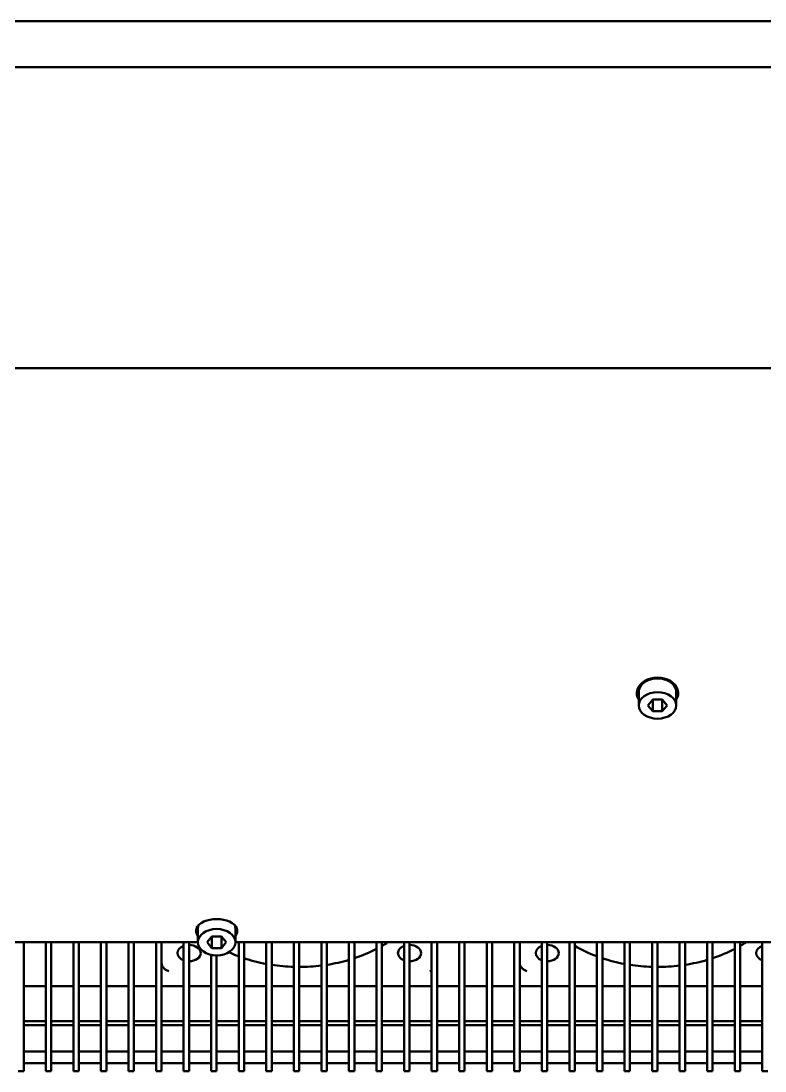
# Model space of a CAD drawing. Header units: millimetres. Extents: x 100 to 5488, y 100 to 4218.
# Drawn here: x 4012.8 to 4147.8, y 2758.1 to 2948.8 of the extents above; entities that cross this region are included whole.
import ezdxf

# ---------------------------------------------------------------- set-up
doc = ezdxf.new("R2010")
doc.units = ezdxf.units.MM
doc.header["$LTSCALE"] = 20
doc.layers.add('Visible (ANSI)', color=7, linetype='Continuous', lineweight=50)

msp = doc.modelspace()

# ---------------------------------------------------------------- linework, layer by layer
at = {"layer": 'Visible (ANSI)'}
for p, q in [((4854.32, 2948.75), (3902.32, 2948.75)), ((4854.32, 2940.346), (3902.32, 2940.346)), ((3902.32, 2885.727), (4854.32, 2885.727)), ((4124.92, 2824.487), (4124.92, 2826.962)), ((4127.454, 2825.547), (4126.588, 2824.487)), ((4127.454, 2825.547), (4129.186, 2825.547)), ((4127.454, 2825.547), (4127.454, 2823.426)), ((4130.052, 2824.487), (4129.186, 2825.547)), ((4129.186, 2825.547), (4129.186, 2823.426)), ((4131.72, 2824.487), (4131.72, 2826.962)), ((4126.588, 2824.487), (4127.454, 2823.426)), ((4129.186, 2823.426), (4127.454, 2823.426)), ((4129.186, 2823.426), (4130.052, 2824.487)), ((4044.92, 2781.495), (4044.92, 2783.97)), ((4051.72, 2781.495), (4051.72, 2783.97)), ((3920.72, 2781.484), (4044.92, 2781.484)), ((4013.32, 2781.484), (4013.32, 2781.217)), ((4017.32, 2781.217), (4017.32, 2781.484)), ((4018.32, 2781.484), (4018.32, 2781.217)), ((4022.32, 2781.217), (4022.32, 2781.484)), ((4023.32, 2781.484), (4023.32, 2781.217)), ((4027.32, 2781.217), (4027.32, 2781.484)), ((4028.32, 2781.484), (4028.32, 2781.217)), ((4032.32, 2781.217), (4032.32, 2781.484)), ((4033.32, 2781.484), (4033.32, 2781.217)), ((4037.32, 2781.217), (4037.32, 2781.484)), ((4038.32, 2781.484), (4038.32, 2781.217)), ((4042.32, 2781.217), (4042.32, 2781.484)), ((4043.32, 2781.484), (4043.32, 2781.217)), ((4047.454, 2782.555), (4046.588, 2781.495)), ((4046.588, 2781.495), (4047.454, 2780.434)), ((4047.454, 2782.555), (4049.186, 2782.555)), ((4047.454, 2782.555), (4047.454, 2780.434)), ((4050.052, 2781.495), (4049.186, 2782.555)), ((4049.186, 2782.555), (4049.186, 2780.434)), ((4049.186, 2780.434), (4050.052, 2781.495)), ((4051.72, 2781.484), (4209.92, 2781.484)), ((4052.32, 2781.217), (4052.32, 2781.484)), ((4053.32, 2781.484), (4053.32, 2781.217)), ((4057.32, 2781.217), (4057.32, 2781.484)), ((4058.32, 2781.484), (4058.32, 2781.217)), ((4062.32, 2781.217), (4062.32, 2781.484)), ((4063.32, 2781.484), (4063.32, 2781.217)), ((4067.32, 2781.217), (4067.32, 2781.484)), ((4068.32, 2781.484), (4068.32, 2781.217)), ((4072.32, 2781.217), (4072.32, 2781.484)), ((4073.32, 2781.484), (4073.32, 2781.217)), ((4077.32, 2781.217), (4077.32, 2781.484)), ((4078.32, 2781.484), (4078.32, 2781.217)), ((4082.32, 2781.217), (4082.32, 2781.484)), ((4083.32, 2781.484), (4083.32, 2781.217)), ((4087.32, 2781.217), (4087.32, 2781.484)), ((4088.32, 2781.484), (4088.32, 2781.217)), ((4092.32, 2781.217), (4092.32, 2781.484)), ((4093.32, 2781.484), (4093.32, 2781.217)), ((4097.32, 2781.217), (4097.32, 2781.484)), ((4098.32, 2781.484), (4098.32, 2781.217)), ((4102.32, 2781.217), (4102.32, 2781.484)), ((4103.32, 2781.484), (4103.32, 2781.217)), ((4107.32, 2781.217), (4107.32, 2781.484)), ((4108.32, 2781.484), (4108.32, 2781.217)), ((4112.32, 2781.217), (4112.32, 2781.484)), ((4113.32, 2781.484), (4113.32, 2781.217)), ((4117.32, 2781.217), (4117.32, 2781.484)), ((4118.32, 2781.484), (4118.32, 2781.217)), ((4122.32, 2781.217), (4122.32, 2781.484)), ((4123.32, 2781.484), (4123.32, 2781.217)), ((4127.32, 2781.217), (4127.32, 2781.484)), ((4128.32, 2781.484), (4128.32, 2781.217)), ((4132.32, 2781.217), (4132.32, 2781.484)), ((4133.32, 2781.484), (4133.32, 2781.217)), ((4137.32, 2781.217), (4137.32, 2781.484)), ((4138.32, 2781.484), (4138.32, 2781.217)), ((4142.32, 2781.217), (4142.32, 2781.484)), ((4143.32, 2781.484), (4143.32, 2781.217)), ((4147.32, 2781.217), (4147.32, 2781.484)), ((4013.32, 2759.38), (4013.32, 2781.217)), ((4017.32, 2781.217), (4017.32, 2759.38)), ((4018.32, 2759.38), (4018.32, 2781.217)), ((4022.32, 2781.217), (4022.32, 2759.38)), ((4023.32, 2759.38), (4023.32, 2781.217)), ((4027.32, 2781.217), (4027.32, 2759.38)), ((4028.32, 2759.38), (4028.32, 2781.217)), ((4032.32, 2781.217), (4032.32, 2759.38)), ((4033.32, 2759.38), (4033.32, 2781.217)), ((4037.32, 2781.217), (4037.32, 2759.38)), ((4038.32, 2759.38), (4038.32, 2781.217)), ((4042.32, 2781.217), (4042.32, 2759.38)), ((4043.32, 2759.38), (4043.32, 2781.217)), ((4049.186, 2780.434), (4047.454, 2780.434)), ((4052.32, 2781.217), (4052.32, 2759.38)), ((4053.32, 2759.38), (4053.32, 2781.217)), ((4057.32, 2781.217), (4057.32, 2759.38)), ((4058.32, 2759.38), (4058.32, 2781.217)), ((4062.32, 2781.217), (4062.32, 2759.38)), ((4063.32, 2759.38), (4063.32, 2781.217)), ((4067.32, 2781.217), (4067.32, 2759.38)), ((4068.32, 2759.38), (4068.32, 2781.217)), ((4072.32, 2781.217), (4072.32, 2759.38)), ((4073.32, 2759.38), (4073.32, 2781.217)), ((4077.32, 2781.217), (4077.32, 2759.38)), ((4078.32, 2759.38), (4078.32, 2781.217)), ((4082.32, 2781.217), (4082.32, 2759.38)), ((4083.32, 2759.38), (4083.32, 2781.217)), ((4087.32, 2781.217), (4087.32, 2759.38)), ((4088.32, 2759.38), (4088.32, 2781.217)), ((4092.32, 2781.217), (4092.32, 2759.38)), ((4093.32, 2759.38), (4093.32, 2781.217)), ((4097.32, 2781.217), (4097.32, 2759.38)), ((4098.32, 2759.38), (4098.32, 2781.217)), ((4102.32, 2781.217), (4102.32, 2759.38)), ((4103.32, 2759.38), (4103.32, 2781.217)), ((4107.32, 2781.217), (4107.32, 2759.38)), ((4108.32, 2759.38), (4108.32, 2781.217)), ((4112.32, 2781.217), (4112.32, 2759.38)), ((4113.32, 2759.38), (4113.32, 2781.217)), ((4117.32, 2781.217), (4117.32, 2759.38)), ((4118.32, 2759.38), (4118.32, 2781.217)), ((4122.32, 2781.217), (4122.32, 2759.38)), ((4123.32, 2759.38), (4123.32, 2781.217)), ((4127.32, 2781.217), (4127.32, 2759.38)), ((4128.32, 2759.38), (4128.32, 2781.217)), ((4132.32, 2781.217), (4132.32, 2759.38)), ((4133.32, 2759.38), (4133.32, 2781.217)), ((4137.32, 2781.217), (4137.32, 2759.38)), ((4138.32, 2759.38), (4138.32, 2781.217)), ((4142.32, 2781.217), (4142.32, 2759.38)), ((4143.32, 2759.38), (4143.32, 2781.217)), ((4147.32, 2781.217), (4147.32, 2759.38)), ((4047.32, 2779.197), (4047.32, 2759.38)), ((4048.32, 2759.38), (4048.32, 2779.091)), ((4017.32, 2773.504), (4013.32, 2773.504)), ((4022.32, 2773.504), (4018.32, 2773.504)), ((4027.32, 2773.504), (4023.32, 2773.504)), ((4032.32, 2773.504), (4028.32, 2773.504)), ((4037.32, 2773.504), (4033.32, 2773.504)), ((4042.32, 2773.504), (4038.32, 2773.504)), ((4047.32, 2773.504), (4043.32, 2773.504)), ((4052.32, 2773.504), (4048.32, 2773.504)), ((4057.32, 2773.504), (4053.32, 2773.504)), ((4062.32, 2773.504), (4058.32, 2773.504)), ((4067.32, 2773.504), (4063.32, 2773.504)), ((4072.32, 2773.504), (4068.32, 2773.504)), ((4077.32, 2773.504), (4073.32, 2773.504)), ((4082.32, 2773.504), (4078.32, 2773.504)), ((4087.32, 2773.504), (4083.32, 2773.504)), ((4092.32, 2773.504), (4088.32, 2773.504)), ((4097.32, 2773.504), (4093.32, 2773.504)), ((4102.32, 2773.504), (4098.32, 2773.504)), ((4107.32, 2773.504), (4103.32, 2773.504)), ((4112.32, 2773.504), (4108.32, 2773.504)), ((4117.32, 2773.504), (4113.32, 2773.504)), ((4122.32, 2773.504), (4118.32, 2773.504)), ((4127.32, 2773.504), (4123.32, 2773.504)), ((4132.32, 2773.504), (4128.32, 2773.504)), ((4137.32, 2773.504), (4133.32, 2773.504)), ((4142.32, 2773.504), (4138.32, 2773.504)), ((4147.32, 2773.504), (4143.32, 2773.504)), ((4013.32, 2767.14), (4017.32, 2767.14)), ((4013.32, 2766.433), (4017.32, 2766.433)), ((4018.32, 2767.14), (4022.32, 2767.14)), ((4018.32, 2766.433), (4022.32, 2766.433)), ((4023.32, 2767.14), (4027.32, 2767.14)), ((4023.32, 2766.433), (4027.32, 2766.433)), ((4028.32, 2767.14), (4032.32, 2767.14)), ((4028.32, 2766.433), (4032.32, 2766.433)), ((4033.32, 2767.14), (4037.32, 2767.14)), ((4033.32, 2766.433), (4037.32, 2766.433)), ((4038.32, 2767.14), (4042.32, 2767.14)), ((4038.32, 2766.433), (4042.32, 2766.433)), ((4043.32, 2767.14), (4047.32, 2767.14)), ((4043.32, 2766.433), (4047.32, 2766.433)), ((4048.32, 2767.14), (4052.32, 2767.14)), ((4048.32, 2766.433), (4052.32, 2766.433)), ((4053.32, 2767.14), (4057.32, 2767.14)), ((4053.32, 2766.433), (4057.32, 2766.433)), ((4058.32, 2767.14), (4062.32, 2767.14)), ((4058.32, 2766.433), (4062.32, 2766.433)), ((4063.32, 2767.14), (4067.32, 2767.14)), ((4063.32, 2766.433), (4067.32, 2766.433)), ((4068.32, 2767.14), (4072.32, 2767.14)), ((4068.32, 2766.433), (4072.32, 2766.433)), ((4073.32, 2767.14), (4077.32, 2767.14)), ((4073.32, 2766.433), (4077.32, 2766.433)), ((4078.32, 2767.14), (4082.32, 2767.14)), ((4078.32, 2766.433), (4082.32, 2766.433)), ((4083.32, 2767.14), (4087.32, 2767.14)), ((4083.32, 2766.433), (4087.32, 2766.433)), ((4088.32, 2767.14), (4092.32, 2767.14)), ((4088.32, 2766.433), (4092.32, 2766.433)), ((4093.32, 2767.14), (4097.32, 2767.14)), ((4093.32, 2766.433), (4097.32, 2766.433)), ((4098.32, 2767.14), (4102.32, 2767.14)), ((4098.32, 2766.433), (4102.32, 2766.433)), ((4103.32, 2767.14), (4107.32, 2767.14)), ((4103.32, 2766.433), (4107.32, 2766.433)), ((4108.32, 2767.14), (4112.32, 2767.14)), ((4108.32, 2766.433), (4112.32, 2766.433)), ((4113.32, 2767.14), (4117.32, 2767.14)), ((4113.32, 2766.433), (4117.32, 2766.433)), ((4118.32, 2767.14), (4122.32, 2767.14)), ((4118.32, 2766.433), (4122.32, 2766.433)), ((4123.32, 2767.14), (4127.32, 2767.14)), ((4123.32, 2766.433), (4127.32, 2766.433)), ((4128.32, 2767.14), (4132.32, 2767.14)), ((4128.32, 2766.433), (4132.32, 2766.433)), ((4133.32, 2767.14), (4137.32, 2767.14)), ((4133.32, 2766.433), (4137.32, 2766.433)), ((4138.32, 2767.14), (4142.32, 2767.14)), ((4138.32, 2766.433), (4142.32, 2766.433)), ((4143.32, 2767.14), (4147.32, 2767.14)), ((4143.32, 2766.433), (4147.32, 2766.433)), ((4017.32, 2761.636), (4013.32, 2761.636)), ((4022.32, 2761.636), (4018.32, 2761.636)), ((4027.32, 2761.636), (4023.32, 2761.636)), ((4032.32, 2761.636), (4028.32, 2761.636)), ((4037.32, 2761.636), (4033.32, 2761.636)), ((4042.32, 2761.636), (4038.32, 2761.636)), ((4047.32, 2761.636), (4043.32, 2761.636)), ((4052.32, 2761.636), (4048.32, 2761.636)), ((4057.32, 2761.636), (4053.32, 2761.636)), ((4062.32, 2761.636), (4058.32, 2761.636)), ((4067.32, 2761.636), (4063.32, 2761.636)), ((4072.32, 2761.636), (4068.32, 2761.636)), ((4077.32, 2761.636), (4073.32, 2761.636)), ((4082.32, 2761.636), (4078.32, 2761.636)), ((4087.32, 2761.636), (4083.32, 2761.636)), ((4092.32, 2761.636), (4088.32, 2761.636)), ((4097.32, 2761.636), (4093.32, 2761.636)), ((4102.32, 2761.636), (4098.32, 2761.636)), ((4107.32, 2761.636), (4103.32, 2761.636)), ((4112.32, 2761.636), (4108.32, 2761.636)), ((4117.32, 2761.636), (4113.32, 2761.636)), ((4122.32, 2761.636), (4118.32, 2761.636)), ((4127.32, 2761.636), (4123.32, 2761.636)), ((4132.32, 2761.636), (4128.32, 2761.636)), ((4137.32, 2761.636), (4133.32, 2761.636)), ((4142.32, 2761.636), (4138.32, 2761.636)), ((4147.32, 2761.636), (4143.32, 2761.636)), ((4013.32, 2759.539), (4017.32, 2759.539)), ((4013.32, 2759.38), (4013.32, 2758.114)), ((4017.32, 2758.114), (4017.32, 2759.38)), ((4018.32, 2759.539), (4022.32, 2759.539)), ((4018.32, 2759.38), (4018.32, 2758.114)), ((4022.32, 2758.114), (4022.32, 2759.38)), ((4023.32, 2759.539), (4027.32, 2759.539)), ((4023.32, 2759.38), (4023.32, 2758.114)), ((4027.32, 2758.114), (4027.32, 2759.38)), ((4028.32, 2759.539), (4032.32, 2759.539)), ((4028.32, 2759.38), (4028.32, 2758.114)), ((4032.32, 2758.114), (4032.32, 2759.38)), ((4033.32, 2759.539), (4037.32, 2759.539)), ((4033.32, 2759.38), (4033.32, 2758.114)), ((4037.32, 2758.114), (4037.32, 2759.38)), ((4038.32, 2759.539), (4042.32, 2759.539)), ((4038.32, 2759.38), (4038.32, 2758.114)), ((4042.32, 2758.114), (4042.32, 2759.38)), ((4043.32, 2759.539), (4047.32, 2759.539)), ((4043.32, 2759.38), (4043.32, 2758.114)), ((4047.32, 2758.114), (4047.32, 2759.38)), ((4048.32, 2759.539), (4052.32, 2759.539)), ((4048.32, 2759.38), (4048.32, 2758.114)), ((4052.32, 2758.114), (4052.32, 2759.38)), ((4053.32, 2759.539), (4057.32, 2759.539)), ((4053.32, 2759.38), (4053.32, 2758.114)), ((4057.32, 2758.114), (4057.32, 2759.38)), ((4058.32, 2759.539), (4062.32, 2759.539)), ((4058.32, 2759.38), (4058.32, 2758.114)), ((4062.32, 2758.114), (4062.32, 2759.38)), ((4063.32, 2759.539), (4067.32, 2759.539)), ((4063.32, 2759.38), (4063.32, 2758.114)), ((4067.32, 2758.114), (4067.32, 2759.38)), ((4068.32, 2759.539), (4072.32, 2759.539)), ((4068.32, 2759.38), (4068.32, 2758.114)), ((4072.32, 2758.114), (4072.32, 2759.38)), ((4073.32, 2759.539), (4077.32, 2759.539)), ((4073.32, 2759.38), (4073.32, 2758.114)), ((4077.32, 2758.114), (4077.32, 2759.38)), ((4078.32, 2759.539), (4082.32, 2759.539)), ((4078.32, 2759.38), (4078.32, 2758.114)), ((4082.32, 2758.114), (4082.32, 2759.38)), ((4083.32, 2759.539), (4087.32, 2759.539)), ((4083.32, 2759.38), (4083.32, 2758.114)), ((4087.32, 2758.114), (4087.32, 2759.38)), ((4088.32, 2759.539), (4092.32, 2759.539)), ((4088.32, 2759.38), (4088.32, 2758.114)), ((4092.32, 2758.114), (4092.32, 2759.38)), ((4093.32, 2759.539), (4097.32, 2759.539)), ((4093.32, 2759.38), (4093.32, 2758.114)), ((4097.32, 2758.114), (4097.32, 2759.38)), ((4098.32, 2759.539), (4102.32, 2759.539)), ((4098.32, 2759.38), (4098.32, 2758.114)), ((4102.32, 2758.114), (4102.32, 2759.38)), ((4103.32, 2759.539), (4107.32, 2759.539)), ((4103.32, 2759.38), (4103.32, 2758.114)), ((4107.32, 2758.114), (4107.32, 2759.38)), ((4108.32, 2759.539), (4112.32, 2759.539)), ((4108.32, 2759.38), (4108.32, 2758.114)), ((4112.32, 2758.114), (4112.32, 2759.38)), ((4113.32, 2759.539), (4117.32, 2759.539)), ((4113.32, 2759.38), (4113.32, 2758.114)), ((4117.32, 2758.114), (4117.32, 2759.38)), ((4118.32, 2759.539), (4122.32, 2759.539)), ((4118.32, 2759.38), (4118.32, 2758.114)), ((4122.32, 2758.114), (4122.32, 2759.38)), ((4123.32, 2759.539), (4127.32, 2759.539)), ((4123.32, 2759.38), (4123.32, 2758.114)), ((4127.32, 2758.114), (4127.32, 2759.38)), ((4128.32, 2759.539), (4132.32, 2759.539)), ((4128.32, 2759.38), (4128.32, 2758.114)), ((4132.32, 2758.114), (4132.32, 2759.38)), ((4133.32, 2759.539), (4137.32, 2759.539)), ((4133.32, 2759.38), (4133.32, 2758.114)), ((4137.32, 2758.114), (4137.32, 2759.38)), ((4138.32, 2759.539), (4142.32, 2759.539)), ((4138.32, 2759.38), (4138.32, 2758.114)), ((4142.32, 2758.114), (4142.32, 2759.38)), ((4143.32, 2759.539), (4147.32, 2759.539)), ((4143.32, 2759.38), (4143.32, 2758.114)), ((4147.32, 2758.114), (4147.32, 2759.38)), ((4012.32, 2758.114), (4013.32, 2758.114)), ((4017.32, 2758.114), (4018.32, 2758.114)), ((4022.32, 2758.114), (4023.32, 2758.114)), ((4027.32, 2758.114), (4028.32, 2758.114)), ((4032.32, 2758.114), (4033.32, 2758.114)), ((4037.32, 2758.114), (4038.32, 2758.114)), ((4042.32, 2758.114), (4043.32, 2758.114)), ((4047.32, 2758.114), (4048.32, 2758.114)), ((4052.32, 2758.114), (4053.32, 2758.114)), ((4057.32, 2758.114), (4058.32, 2758.114)), ((4062.32, 2758.114), (4063.32, 2758.114)), ((4067.32, 2758.114), (4068.32, 2758.114)), ((4072.32, 2758.114), (4073.32, 2758.114)), ((4077.32, 2758.114), (4078.32, 2758.114)), ((4082.32, 2758.114), (4083.32, 2758.114)), ((4087.32, 2758.114), (4088.32, 2758.114)), ((4092.32, 2758.114), (4093.32, 2758.114)), ((4097.32, 2758.114), (4098.32, 2758.114)), ((4102.32, 2758.114), (4103.32, 2758.114)), ((4107.32, 2758.114), (4108.32, 2758.114)), ((4112.32, 2758.114), (4113.32, 2758.114)), ((4117.32, 2758.114), (4118.32, 2758.114)), ((4122.32, 2758.114), (4123.32, 2758.114)), ((4127.32, 2758.114), (4128.32, 2758.114)), ((4132.32, 2758.114), (4133.32, 2758.114)), ((4137.32, 2758.114), (4138.32, 2758.114)), ((4142.32, 2758.114), (4143.32, 2758.114)), ((4147.32, 2758.114), (4148.32, 2758.114))]:
    msp.add_line(p, q, dxfattribs=at)
for centre, major_axis, ratio, start_param, end_param in [((4128.32, 2826.711), (-3.75, 0), 0.7594262, 2.7061103, 6.7186677), ((4128.32, 2826.962), (3.4, 0), 0.7071068, 0, 3.1415927), ((4128.32, 2826.962), (-3.75, 0), 0.7071068, 0.0455069, 0.4354824), ((4128.32, 2826.962), (3.75, 0), 0.7071068, 5.847703, 6.2376784), ((4048.32, 2783.523), (-3.75, 0), 0.5824248, 2.7061103, 6.7186677), ((4048.32, 2783.97), (-3.75, 0), 0.7071068, 0.0925189, 0.4354824), ((4048.32, 2783.97), (-3.4, 0), 0.7071068, 6.0318167, 6.2831853), ((4048.32, 2783.97), (3.4, 0), 0.7071068, 0, 0.2513686), ((4048.32, 2783.97), (3.75, 0), 0.7071068, 5.847703, 6.1906664), ((4063.32, 2793.657), (23.542, 0), 0.7071068, 5.4032074, 5.4630435), ((4128.32, 2793.657), (23.542, 0), 0.7071068, 3.9617345, 3.965109), ((4128.32, 2793.657), (23.542, 0), 0.7071068, 5.4032074, 5.4630435), ((4043.32, 2779.515), (-2.1, 0), 0.7071068, 5.2087063, 7.3576643), ((4043.32, 2779.515), (2.1, 0), 0.7071068, 4.712389, 7.8539816), ((4063.32, 2793.657), (23.542, 0), 0.7071068, 4.138691, 4.2262037), ((4063.32, 2793.657), (23.542, 0), 0.7071068, 5.1511065, 5.3492693), ((4083.32, 2779.515), (-2.1, 0), 0.7071068, 5.2087063, 7.3576643), ((4083.32, 2779.515), (2.1, 0), 0.7071068, 4.712389, 7.8539816), ((4108.32, 2779.515), (-2.1, 0), 0.7071068, 5.2087063, 7.3576643), ((4108.32, 2779.515), (2.1, 0), 0.7071068, 4.712389, 7.8539816), ((4128.32, 2793.657), (23.542, 0), 0.7071068, 4.0215706, 4.2262037), ((4128.32, 2793.657), (23.542, 0), 0.7071068, 5.1511065, 5.3492693), ((4148.32, 2779.515), (-2.1, 0), 0.7071068, 5.2087063, 7.3576643), ((4063.32, 2793.657), (23.542, 0), 0.7071068, 4.2736715, 4.4546786), ((4063.32, 2793.657), (23.542, 0), 0.7071068, 4.9264085, 5.104674), ((4128.32, 2793.657), (23.542, 0), 0.7071068, 4.2736715, 4.4546786), ((4128.32, 2793.657), (23.542, 0), 0.7071068, 4.9264085, 5.104674), ((4063.32, 2793.657), (23.542, 0), 0.7071068, 4.4983695, 4.6698983), ((4063.32, 2793.657), (23.542, 0), 0.7071068, 4.712389, 4.8831288), ((4128.32, 2793.657), (23.542, 0), 0.7071068, 4.4983695, 4.6698983), ((4128.32, 2793.657), (23.542, 0), 0.7071068, 4.712389, 4.8831288)]:
    msp.add_ellipse(centre, major_axis=major_axis, ratio=ratio, start_param=start_param, end_param=end_param, dxfattribs=at)
for centre in [(4128.32, 2824.487), (4048.32, 2781.495)]:
    msp.add_ellipse(centre, major_axis=(-3.4, 0), ratio=0.7071068, dxfattribs=at)
for points in [[(4038.32, 2777.747), (4038.32, 2777.587), (4038.351, 2777.427), (4038.472, 2777.121), (4038.564, 2776.975), (4038.801, 2776.706), (4038.951, 2776.586), (4039.277, 2776.392), (4039.45, 2776.318), (4039.632, 2776.263)], [(4103.32, 2777.747), (4103.32, 2777.587), (4103.351, 2777.427), (4103.472, 2777.121), (4103.564, 2776.975), (4103.801, 2776.706), (4103.951, 2776.586), (4104.277, 2776.392), (4104.45, 2776.318), (4104.632, 2776.263)]]:
    msp.add_open_spline(points, degree=3, knots=[3.1415927, 3.1415927, 3.1415927, 3.1415927, 3.4135404, 3.4135404, 3.6996704, 3.6996704, 4.0138297, 4.0138297, 4.3110958, 4.3110958, 4.3110958, 4.3110958], dxfattribs=at)
msp.add_open_spline([(4087.007, 2776.263), (4087.115, 2776.295), (4087.219, 2776.335), (4087.32, 2776.381)], degree=3, dxfattribs=at)

doc.saveas('drawing.dxf')
